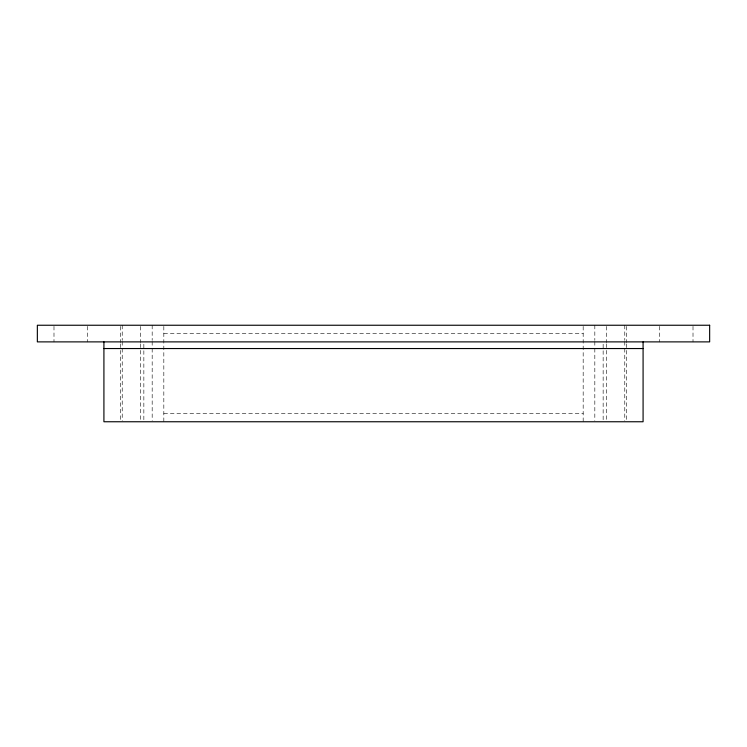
<?xml version="1.0" encoding="UTF-8"?>
<svg xmlns="http://www.w3.org/2000/svg" width="747" height="747" viewBox="0 0 747 747"><rect width="100%" height="100%" fill="white"/><g stroke="black" fill="none" stroke-linecap="round" stroke-linejoin="round"><path stroke-width="0.56" stroke-dasharray="3.73 2.8" d="M163.826 333.564L583.174 333.564M163.826 413.436L583.174 413.436M693.011 326.346L693.011 341.883M659.722 326.346L659.722 341.883M626.444 326.402L626.444 342.714M626.444 343.881L626.444 421.756M624.781 325.244L624.781 340.38M624.781 341.547L624.781 347.374M624.781 348.541L624.781 420.598M606.471 326.402L606.471 342.686M606.471 343.844L606.471 421.756M603.146 344.199L603.146 420.598M594.827 325.244L594.827 340.38M594.827 341.547L594.827 347.374M594.827 348.541L594.827 420.598M583.174 326.402L583.174 421.756M163.826 326.402L163.826 421.756M152.173 325.244L152.173 340.38M152.173 341.547L152.173 347.374M152.173 348.541L152.173 420.598M143.854 344.199L143.854 421.756M140.529 326.402L140.529 342.686M140.529 343.844L140.529 421.756M122.219 325.244L122.219 340.38M122.219 341.547L122.219 347.374M122.219 348.541L122.219 420.598M120.556 326.402L120.556 342.714M120.556 343.881L120.556 421.756M87.278 326.346L87.278 341.883M53.989 326.346L53.989 341.883"/><path stroke-width="1.12" d="M103.917 348.541L643.083 348.541M643.083 341.883L643.083 421.756L103.917 421.756L103.917 341.883M709.65 325.244L37.35 325.244L37.35 341.883L709.65 341.883L709.65 325.244"/></g></svg>
